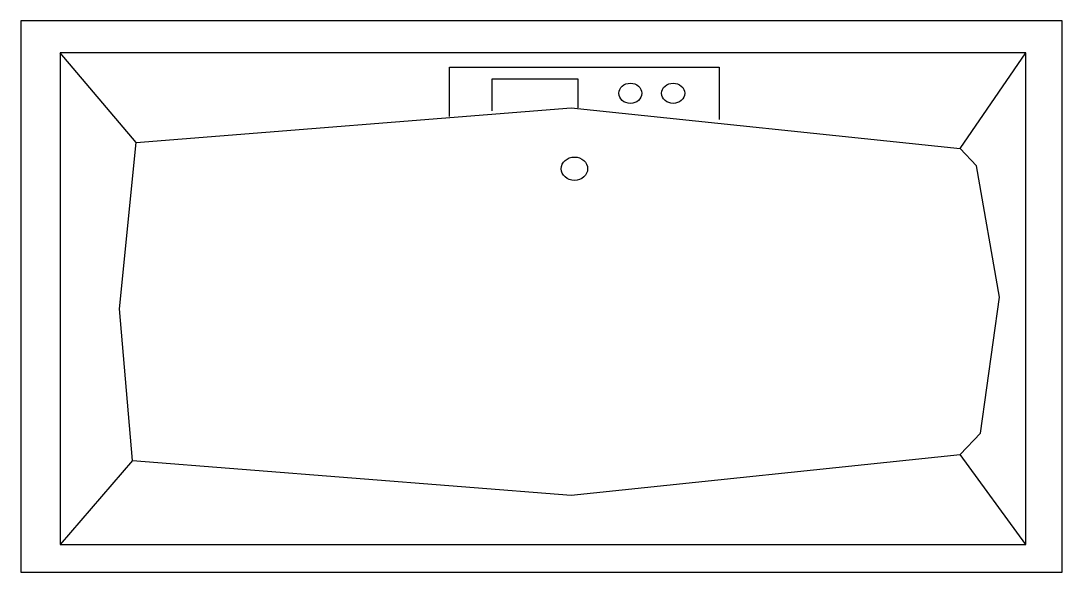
# Model space of a CAD drawing. Header units: millimetres. Extents: x -2985.81 to -2984.11, y 2937.32 to 2938.22.
import ezdxf

# ---------------------------------------------------------------- set-up
doc = ezdxf.new("R2010")
doc.units = ezdxf.units.MM
doc.header["$LTSCALE"] = 10
doc.layers.add('banheiro_louças', color=2, linetype='Continuous')

msp = doc.modelspace()

# ---------------------------------------------------------------- linework, layer by layer
at = {"layer": 'banheiro_louças'}
for p, q in [((-2985.814, 2938.2195), (-2985.814, 2937.3195)), ((-2984.114, 2938.2195), (-2985.814, 2938.2195)), ((-2984.114, 2937.3195), (-2984.114, 2938.2195)), ((-2985.814, 2937.3195), (-2984.114, 2937.3195))]:
    msp.add_line(p, q, dxfattribs=at)
at = {"layer": 'banheiro_louças', "color": 1}
for p, q in [((-2984.1731, 2938.1674), (-2985.7495, 2938.1674)), ((-2985.7495, 2938.1674), (-2985.7495, 2937.3647)), ((-2985.6259, 2938.0207), (-2985.7495, 2938.1674)), ((-2984.2805, 2938.0112), (-2984.1731, 2938.1674)), ((-2984.1731, 2937.3647), (-2984.1731, 2938.1674)), ((-2985.1144, 2938.1438), (-2984.6738, 2938.1438)), ((-2985.1144, 2938.0633), (-2985.1144, 2938.1438)), ((-2984.6738, 2938.1438), (-2984.6738, 2938.0586)), ((-2985.0446, 2938.1248), (-2984.9048, 2938.1248)), ((-2985.0446, 2938.0728), (-2985.0446, 2938.1248)), ((-2984.9048, 2938.1248), (-2984.9048, 2938.0775)), ((-2985.6259, 2938.0207), (-2984.9156, 2938.0775)), ((-2984.9156, 2938.0775), (-2984.2805, 2938.0112)), ((-2985.6528, 2937.7495), (-2985.6259, 2938.0207)), ((-2984.2805, 2938.0112), (-2984.2537, 2937.9828)), ((-2984.216, 2937.7684), (-2984.2537, 2937.9828)), ((-2984.2474, 2937.5464), (-2984.216, 2937.7684)), ((-2985.6316, 2937.5016), (-2985.6528, 2937.7495)), ((-2984.2805, 2937.5114), (-2984.2474, 2937.5464)), ((-2985.6316, 2937.5016), (-2985.7495, 2937.3647)), ((-2985.6316, 2937.5016), (-2984.9156, 2937.4451)), ((-2984.9156, 2937.4451), (-2984.2805, 2937.5114)), ((-2984.1731, 2937.3647), (-2984.2805, 2937.5114)), ((-2985.7495, 2937.3647), (-2984.1731, 2937.3647))]:
    msp.add_line(p, q, dxfattribs=at)
for centre, major_axis, start_param, end_param in [((-2984.8189, 2938.1012), (-0.0188, 0), -1.570796, 4.712389), ((-2984.749, 2938.1012), (-0.0188, 0), 4.712389, 10.995574), ((-2984.9102, 2937.9781), (-0.0216, 0), 4.712389, 10.995574)]:
    msp.add_ellipse(centre, major_axis=major_axis, ratio=0.881667, start_param=start_param, end_param=end_param, dxfattribs=at)

doc.saveas('drawing.dxf')
